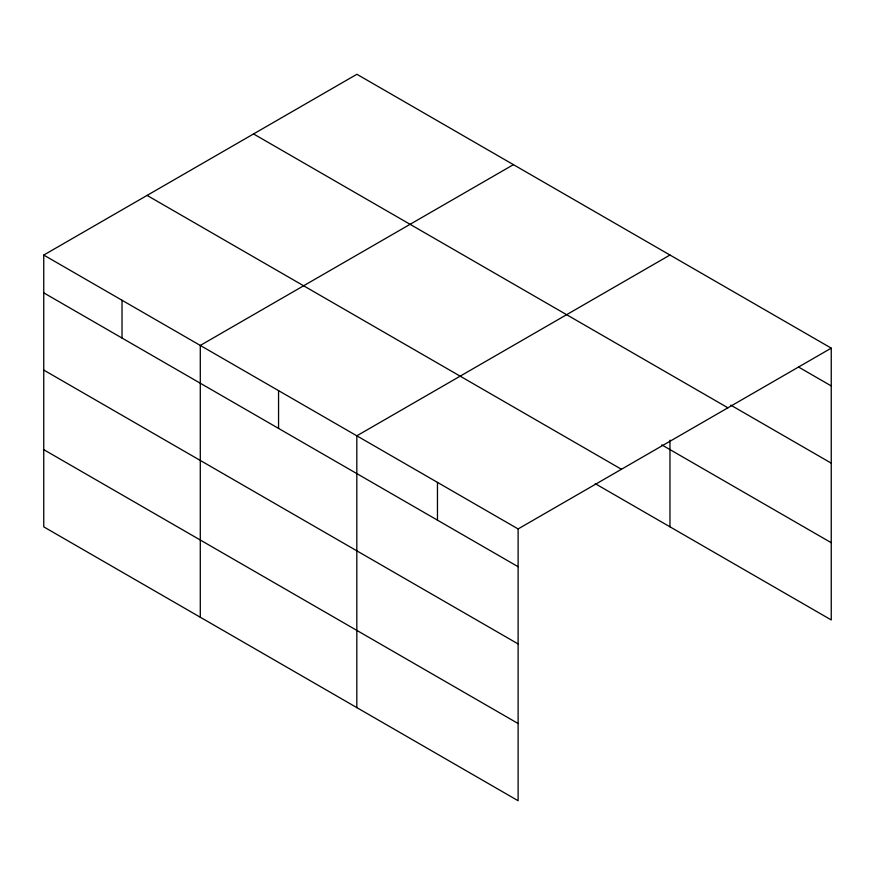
<?xml version="1.0" encoding="UTF-8"?>
<svg xmlns="http://www.w3.org/2000/svg" width="875" height="875" viewBox="0 0 875 875"><rect width="100%" height="100%" fill="white"/><g stroke="black" fill="none" stroke-linecap="round" stroke-linejoin="round"><path stroke-width="1.31" d="M518.109 643.945L518.109 528.938L43.75 255.062L43.75 526.859L518.109 800.723L518.109 643.945L43.75 370.07M595.208 483.656L831.25 619.938L831.25 348.141L356.891 74.277L43.75 255.062M513.428 164.653L200.287 345.439L200.287 617.236M669.966 255.03L356.825 435.816L356.825 707.613M518.109 528.938L831.25 348.141M798.525 367.03L831.25 385.93M730.745 405.125L831.25 463.148M253.553 133.941L727.913 407.805M661.795 444.872L831.25 542.708M147.087 195.409L621.447 469.273M43.75 292.852L518.109 566.716M43.75 449.641L518.109 723.505M669.966 440.158L669.966 526.816M437.467 482.377L437.467 520.166M278.556 390.633L278.556 428.411M122.019 300.256L122.019 338.034"/></g></svg>
